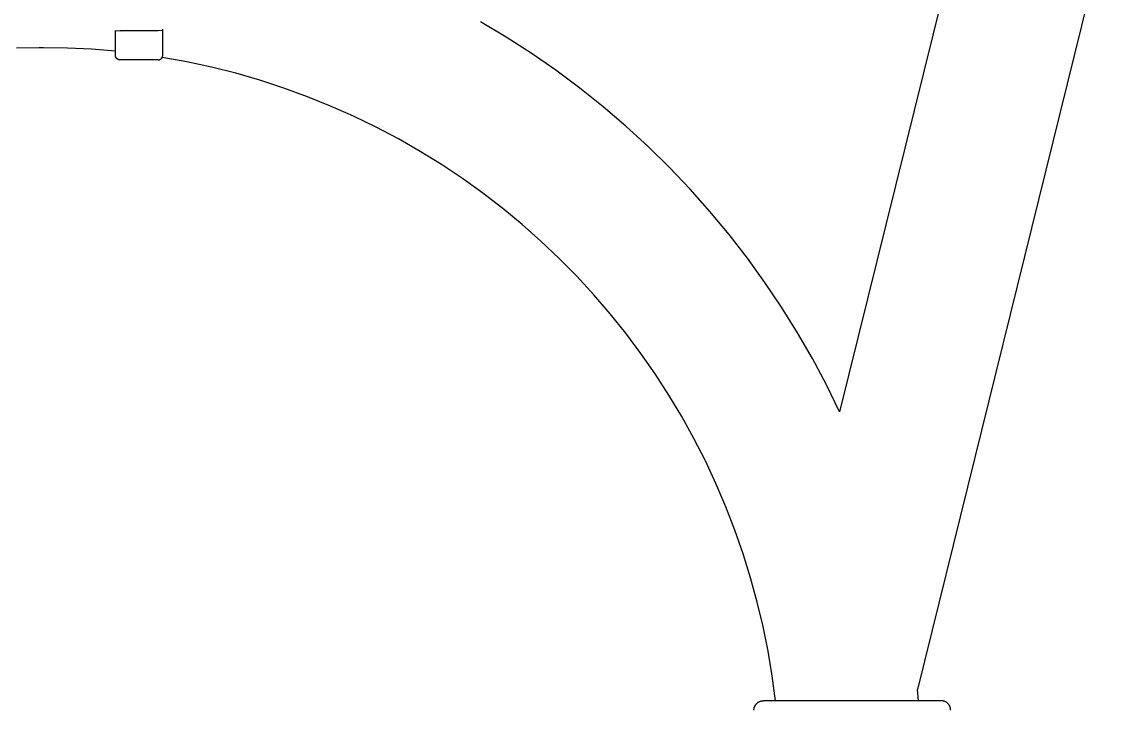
# Model space of a CAD drawing. Header units: millimetres. Extents: x -67 to 4862, y -244 to 3199.
# Drawn here: x 4265.5 to 4495.2, y 2511.3 to 2656.5 of the extents above; entities that cross this region are included whole.
import ezdxf

# ---------------------------------------------------------------- set-up
doc = ezdxf.new("R2010")
doc.units = ezdxf.units.MM
doc.layers.add('ZANO_R', color=7, linetype='Continuous', lineweight=0)
doc.layers.add('ZANO_W', color=1, linetype='Continuous', lineweight=0)
doc.styles.add('Arial', font='arial.ttf')
doc.styles.get("Standard").update_dxf_attribs({"font": 'ARIALUNI.TTF'})
doc.dimstyles.new('pl i ang', dxfattribs={"dimtxt": 50, "dimasz": 50, "dimexe": 1.25, "dimexo": 0.625, "dimgap": 10, "dimtad": 1, "dimtoh": 1, "dimtxsty": 'Standard', "dimcen": 2.5, "dimclrd": 1, "dimclre": 1, "dimclrt": 1, "dimadec": 0, "dimazin": 0, "dimtfac": 1, "dimtmove": 0, "dimatfit": 3, "dimfxl": 1, "dimarcsym": 1})

# ---------------------------------------------------------------- blocks, each defined once
blk = doc.blocks.new('*D387')
at = {"layer": 'ZANO_W', "color": 1, "lineweight": -2}
for p, q in [((4453.61, 2740.39), (4610.7, 2740.39)), ((4600.7, 2350.74), (4600.7, 2700.39)), ((4505.94, 2310.74), (4610.7, 2310.74))]:
    blk.add_line(p, q, dxfattribs=at)
at = {"layer": 'ZANO_W', "color": 1}
for points in [[(4607.37, 2700.39), (4594.03, 2700.39), (4600.7, 2740.39)], [(4594.03, 2350.74), (4607.37, 2350.74), (4600.7, 2310.74)]]:
    blk.add_solid(points, dxfattribs=at)
at = {"layer": 'ZANO_W', "color": 1, "insert": (4570.26, 2525.56), "char_height": 40, "attachment_point": 5, "rotation": 90, "style": 'Arial'}
blk.add_mtext('430', dxfattribs=at)

msp = doc.modelspace()

# ---------------------------------------------------------------- linework, layer by layer
at = {"layer": 'ZANO_R'}
for p, q in [((4462.92, 2675.25), (4437.92, 2574.23)), ((4494.06, 2676.21), (4454.34, 2515.67)), ((4367.6, 2653.24), (4362.18, 2656.47)), ((4285.2, 2654.67), (4286.2, 2654.6)), ((4285.2, 2649.43), (4285.2, 2654.67)), ((4294.2, 2654.6), (4286.2, 2654.6)), ((4295.2, 2654.67), (4294.2, 2654.6)), ((4295.2, 2654.67), (4295.2, 2654.93)), ((4295.2, 2649.43), (4295.2, 2654.67)), ((4372.9, 2649.83), (4367.6, 2653.24)), ((4269.15, 2651), (4264.37, 2650.9)), ((4270.05, 2651), (4269.15, 2651)), ((4275.11, 2650.92), (4270.05, 2651)), ((4280.16, 2650.67), (4275.11, 2650.92)), ((4285.2, 2650.26), (4280.16, 2650.67)), ((4285.2, 2649.39), (4285.2, 2649.43)), ((4285.2, 2649.36), (4285.2, 2649.39)), ((4285.21, 2649.32), (4285.2, 2649.36)), ((4285.21, 2649.29), (4285.21, 2649.32)), ((4285.22, 2649.25), (4285.21, 2649.29)), ((4285.22, 2649.22), (4285.22, 2649.25)), ((4285.23, 2649.18), (4285.22, 2649.22)), ((4285.24, 2649.15), (4285.23, 2649.18)), ((4285.25, 2649.12), (4285.24, 2649.15)), ((4285.26, 2649.08), (4285.25, 2649.12)), ((4285.27, 2649.05), (4285.26, 2649.08)), ((4285.29, 2649.02), (4285.27, 2649.05)), ((4285.3, 2648.99), (4285.29, 2649.02)), ((4285.32, 2648.96), (4285.3, 2648.99)), ((4285.34, 2648.93), (4285.32, 2648.96)), ((4285.35, 2648.9), (4285.34, 2648.93)), ((4285.37, 2648.87), (4285.35, 2648.9)), ((4285.39, 2648.84), (4285.37, 2648.87)), ((4295.01, 2648.84), (4295.03, 2648.87)), ((4295.03, 2648.87), (4295.05, 2648.9)), ((4295.05, 2648.9), (4295.07, 2648.93)), ((4295.07, 2648.93), (4295.09, 2648.96)), ((4295.09, 2648.96), (4295.1, 2648.99)), ((4300.3, 2648.02), (4295.09, 2648.96)), ((4295.1, 2648.99), (4295.12, 2649.02)), ((4295.12, 2649.02), (4295.13, 2649.05)), ((4295.13, 2649.05), (4295.14, 2649.08)), ((4295.14, 2649.08), (4295.15, 2649.12)), ((4295.15, 2649.12), (4295.16, 2649.15)), ((4295.16, 2649.15), (4295.17, 2649.18)), ((4295.17, 2649.18), (4295.18, 2649.22)), ((4295.18, 2649.22), (4295.19, 2649.25)), ((4295.19, 2649.29), (4295.2, 2649.32)), ((4295.19, 2649.25), (4295.19, 2649.29)), ((4295.2, 2649.39), (4295.2, 2649.43)), ((4295.2, 2649.36), (4295.2, 2649.39)), ((4295.2, 2649.32), (4295.2, 2649.36)), ((4378.09, 2646.24), (4372.9, 2649.83)), ((4285.41, 2648.81), (4285.39, 2648.84)), ((4285.44, 2648.78), (4285.41, 2648.81)), ((4285.46, 2648.76), (4285.44, 2648.78)), ((4285.48, 2648.73), (4285.46, 2648.76)), ((4285.51, 2648.71), (4285.48, 2648.73)), ((4285.53, 2648.68), (4285.51, 2648.71)), ((4285.56, 2648.66), (4285.53, 2648.68)), ((4285.59, 2648.64), (4285.56, 2648.66)), ((4285.61, 2648.62), (4285.59, 2648.64)), ((4285.64, 2648.6), (4285.61, 2648.62)), ((4285.67, 2648.58), (4285.64, 2648.6)), ((4285.7, 2648.56), (4285.67, 2648.58)), ((4285.73, 2648.54), (4285.7, 2648.56)), ((4285.76, 2648.53), (4285.73, 2648.54)), ((4285.8, 2648.51), (4285.76, 2648.53)), ((4285.83, 2648.5), (4285.8, 2648.51)), ((4285.86, 2648.49), (4285.83, 2648.5)), ((4285.89, 2648.47), (4285.86, 2648.49)), ((4285.93, 2648.46), (4285.89, 2648.47)), ((4285.96, 2648.46), (4285.93, 2648.46)), ((4285.99, 2648.45), (4285.96, 2648.46)), ((4286.03, 2648.44), (4285.99, 2648.45)), ((4286.06, 2648.44), (4286.03, 2648.44)), ((4286.1, 2648.43), (4286.06, 2648.44)), ((4286.13, 2648.43), (4286.1, 2648.43)), ((4286.17, 2648.43), (4286.13, 2648.43)), ((4286.2, 2648.43), (4286.17, 2648.43)), ((4294.2, 2648.43), (4286.2, 2648.43)), ((4294.2, 2648.43), (4294.24, 2648.43)), ((4294.24, 2648.43), (4294.27, 2648.43)), ((4294.27, 2648.43), (4294.31, 2648.43)), ((4294.31, 2648.43), (4294.34, 2648.44)), ((4294.34, 2648.44), (4294.38, 2648.44)), ((4294.38, 2648.44), (4294.41, 2648.45)), ((4294.41, 2648.45), (4294.44, 2648.46)), ((4294.44, 2648.46), (4294.48, 2648.46)), ((4294.48, 2648.46), (4294.51, 2648.47)), ((4294.51, 2648.47), (4294.54, 2648.49)), ((4294.54, 2648.49), (4294.58, 2648.5)), ((4294.58, 2648.5), (4294.61, 2648.51)), ((4294.61, 2648.51), (4294.64, 2648.53)), ((4294.64, 2648.53), (4294.67, 2648.54)), ((4294.67, 2648.54), (4294.7, 2648.56)), ((4294.7, 2648.56), (4294.73, 2648.58)), ((4294.73, 2648.58), (4294.76, 2648.6)), ((4294.76, 2648.6), (4294.79, 2648.62)), ((4294.79, 2648.62), (4294.82, 2648.64)), ((4294.82, 2648.64), (4294.84, 2648.66)), ((4294.84, 2648.66), (4294.87, 2648.68)), ((4294.87, 2648.68), (4294.9, 2648.71)), ((4294.9, 2648.71), (4294.92, 2648.73)), ((4294.92, 2648.73), (4294.95, 2648.76)), ((4294.95, 2648.76), (4294.97, 2648.78)), ((4294.97, 2648.78), (4294.99, 2648.81)), ((4294.99, 2648.81), (4295.01, 2648.84)), ((4305.47, 2646.9), (4300.3, 2648.02)), ((4310.6, 2645.61), (4305.47, 2646.9)), ((4315.69, 2644.14), (4310.6, 2645.61)), ((4383.16, 2642.48), (4378.09, 2646.24)), ((4320.72, 2642.5), (4315.69, 2644.14)), ((4325.7, 2640.68), (4320.72, 2642.5)), ((4388.09, 2638.54), (4383.16, 2642.48)), ((4330.6, 2638.7), (4325.7, 2640.68)), ((4335.44, 2636.56), (4330.6, 2638.7)), ((4392.88, 2634.44), (4388.09, 2638.54)), ((4340.21, 2634.25), (4335.44, 2636.56)), ((4344.89, 2631.78), (4340.21, 2634.25)), ((4397.54, 2630.18), (4392.88, 2634.44)), ((4349.48, 2629.15), (4344.89, 2631.78)), ((4353.98, 2626.36), (4349.48, 2629.15)), ((4402.04, 2625.77), (4397.54, 2630.18)), ((4358.39, 2623.43), (4353.98, 2626.36)), ((4406.4, 2621.2), (4402.04, 2625.77)), ((4362.69, 2620.34), (4358.39, 2623.43)), ((4366.89, 2617.12), (4362.69, 2620.34)), ((4410.59, 2616.49), (4406.4, 2621.2)), ((4370.97, 2613.75), (4366.89, 2617.12)), ((4414.62, 2611.63), (4410.59, 2616.49)), ((4374.93, 2610.24), (4370.97, 2613.75)), ((4378.78, 2606.6), (4374.93, 2610.24)), ((4418.49, 2606.64), (4414.62, 2611.63)), ((4382.49, 2602.83), (4378.78, 2606.6)), ((4422.18, 2601.53), (4418.49, 2606.64)), ((4386.08, 2598.94), (4382.49, 2602.83)), ((4425.7, 2596.29), (4422.18, 2601.53)), ((4389.53, 2594.93), (4386.08, 2598.94)), ((4429.03, 2590.93), (4425.7, 2596.29)), ((4392.85, 2590.8), (4389.53, 2594.93)), ((4396.02, 2586.56), (4392.85, 2590.8)), ((4432.19, 2585.47), (4429.03, 2590.93)), ((4399.04, 2582.22), (4396.02, 2586.56)), ((4435.15, 2579.9), (4432.19, 2585.47)), ((4401.92, 2577.77), (4399.04, 2582.22)), ((4404.64, 2573.23), (4401.92, 2577.77)), ((4437.92, 2574.23), (4435.15, 2579.9)), ((4407.21, 2568.6), (4404.64, 2573.23)), ((4409.62, 2563.89), (4407.21, 2568.6)), ((4411.86, 2559.1), (4409.62, 2563.89)), ((4413.94, 2554.23), (4411.86, 2559.1)), ((4415.85, 2549.29), (4413.94, 2554.23)), ((4417.6, 2544.3), (4415.85, 2549.29)), ((4419.17, 2539.24), (4417.6, 2544.3)), ((4420.57, 2534.14), (4419.17, 2539.24)), ((4421.8, 2528.99), (4420.57, 2534.14)), ((4422.85, 2523.8), (4421.8, 2528.99)), ((4423.72, 2518.58), (4422.85, 2523.8)), ((4424.41, 2513.33), (4423.72, 2518.58)), ((4454.58, 2513.33), (4454.34, 2515.67)), ((4421.47, 2513.29), (4421.53, 2513.3)), ((4421.53, 2513.3), (4421.6, 2513.31)), ((4421.6, 2513.31), (4421.67, 2513.32)), ((4421.67, 2513.32), (4421.74, 2513.33)), ((4421.74, 2513.33), (4421.81, 2513.33)), ((4421.81, 2513.33), (4421.87, 2513.33)), ((4459.35, 2513.33), (4421.87, 2513.33)), ((4459.42, 2513.33), (4459.35, 2513.33)), ((4459.49, 2513.33), (4459.42, 2513.33)), ((4459.56, 2513.32), (4459.49, 2513.33)), ((4459.62, 2513.31), (4459.56, 2513.32)), ((4459.69, 2513.3), (4459.62, 2513.31)), ((4459.76, 2513.29), (4459.69, 2513.3)), ((4419.87, 2511.4), (4419.88, 2511.47)), ((4419.87, 2511.33), (4419.87, 2511.4)), ((4419.88, 2511.54), (4419.89, 2511.6)), ((4419.88, 2511.47), (4419.88, 2511.54)), ((4419.89, 2511.6), (4419.9, 2511.67)), ((4419.9, 2511.67), (4419.92, 2511.74)), ((4419.92, 2511.74), (4419.93, 2511.81)), ((4419.93, 2511.81), (4419.95, 2511.87)), ((4419.95, 2511.87), (4419.97, 2511.94)), ((4419.97, 2511.94), (4419.99, 2512)), ((4419.99, 2512), (4420.01, 2512.07)), ((4420.01, 2512.07), (4420.04, 2512.13)), ((4420.04, 2512.13), (4420.07, 2512.19)), ((4420.07, 2512.19), (4420.1, 2512.25)), ((4420.1, 2512.25), (4420.13, 2512.31)), ((4420.13, 2512.31), (4420.16, 2512.37)), ((4420.16, 2512.37), (4420.2, 2512.43)), ((4420.2, 2512.43), (4420.24, 2512.49)), ((4420.24, 2512.49), (4420.28, 2512.54)), ((4420.28, 2512.54), (4420.32, 2512.59)), ((4420.32, 2512.59), (4420.37, 2512.65)), ((4420.37, 2512.65), (4420.41, 2512.7)), ((4420.41, 2512.7), (4420.46, 2512.75)), ((4420.46, 2512.75), (4420.51, 2512.79)), ((4420.51, 2512.79), (4420.56, 2512.84)), ((4420.56, 2512.84), (4420.61, 2512.88)), ((4420.61, 2512.88), (4420.67, 2512.93)), ((4420.67, 2512.93), (4420.72, 2512.97)), ((4420.72, 2512.97), (4420.78, 2513)), ((4420.78, 2513), (4420.83, 2513.04)), ((4420.83, 2513.04), (4420.89, 2513.08)), ((4420.89, 2513.08), (4420.95, 2513.11)), ((4420.95, 2513.11), (4421.01, 2513.14)), ((4421.01, 2513.14), (4421.08, 2513.17)), ((4421.08, 2513.17), (4421.14, 2513.19)), ((4421.14, 2513.19), (4421.2, 2513.22)), ((4421.2, 2513.22), (4421.27, 2513.24)), ((4421.27, 2513.24), (4421.33, 2513.26)), ((4421.33, 2513.26), (4421.4, 2513.27)), ((4421.4, 2513.27), (4421.47, 2513.29)), ((4459.83, 2513.27), (4459.76, 2513.29)), ((4459.89, 2513.26), (4459.83, 2513.27)), ((4459.96, 2513.24), (4459.89, 2513.26)), ((4460.02, 2513.22), (4459.96, 2513.24)), ((4460.09, 2513.19), (4460.02, 2513.22)), ((4460.15, 2513.17), (4460.09, 2513.19)), ((4460.21, 2513.14), (4460.15, 2513.17)), ((4460.27, 2513.11), (4460.21, 2513.14)), ((4460.33, 2513.08), (4460.27, 2513.11)), ((4460.39, 2513.04), (4460.33, 2513.08)), ((4460.45, 2513), (4460.39, 2513.04)), ((4460.51, 2512.97), (4460.45, 2513)), ((4460.56, 2512.93), (4460.51, 2512.97)), ((4460.61, 2512.88), (4460.56, 2512.93)), ((4460.67, 2512.84), (4460.61, 2512.88)), ((4460.72, 2512.79), (4460.67, 2512.84)), ((4460.77, 2512.75), (4460.72, 2512.79)), ((4460.81, 2512.7), (4460.77, 2512.75)), ((4460.86, 2512.65), (4460.81, 2512.7)), ((4460.9, 2512.59), (4460.86, 2512.65)), ((4460.95, 2512.54), (4460.9, 2512.59)), ((4460.99, 2512.49), (4460.95, 2512.54)), ((4461.02, 2512.43), (4460.99, 2512.49)), ((4461.06, 2512.37), (4461.02, 2512.43)), ((4461.1, 2512.31), (4461.06, 2512.37)), ((4461.13, 2512.25), (4461.1, 2512.31)), ((4461.16, 2512.19), (4461.13, 2512.25)), ((4461.19, 2512.13), (4461.16, 2512.19)), ((4461.21, 2512.07), (4461.19, 2512.13)), ((4461.24, 2512), (4461.21, 2512.07)), ((4461.26, 2511.94), (4461.24, 2512)), ((4461.28, 2511.87), (4461.26, 2511.94)), ((4461.3, 2511.81), (4461.28, 2511.87)), ((4461.31, 2511.74), (4461.3, 2511.81)), ((4461.32, 2511.67), (4461.31, 2511.74)), ((4461.33, 2511.6), (4461.32, 2511.67)), ((4461.34, 2511.54), (4461.33, 2511.6)), ((4461.35, 2511.47), (4461.34, 2511.54)), ((4461.35, 2511.4), (4461.35, 2511.47)), ((4461.35, 2511.33), (4461.35, 2511.4))]:
    msp.add_line(p, q, dxfattribs=at)

# ---------------------------------------------------------------- dimensions: what is measured, and where the dimension line sits
at = {"layer": 'ZANO_W'}
dim = msp.add_linear_dim(base=(4600.7, 2740.39), p1=(4495.94, 2310.74), p2=(4443.61, 2740.39), angle=90, dimstyle='pl i ang', override={"dimtxt": 40, "dimasz": 40, "dimexe": 10, "dimexo": 10, "dimtoh": 0, "dimdec": 0, "dimtxsty": 'Arial', "dimtdec": 0, "dimtmove": 1}, dxfattribs=at)
dim.commit()
dim.dimension.update_dxf_attribs({"geometry": '*D387', "text_midpoint": (4570.26, 2525.56)})

doc.saveas('drawing.dxf')
